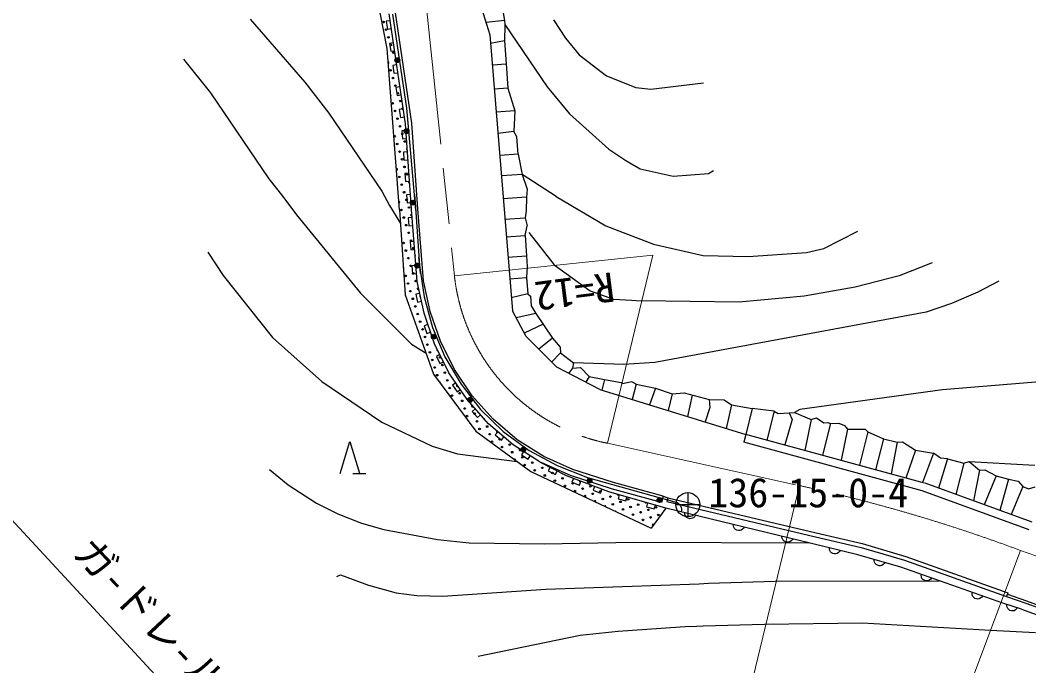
# Model space of a CAD drawing. Units: millimetres, scale not verified. Extents: x 40000 to 680000, y 20000 to 380000.
# Drawn here: x 71486 to 134424, y 244824 to 285100 of the extents above; entities that cross this region are included whole.
import ezdxf
from ezdxf.enums import TextEntityAlignment as Align

# ---------------------------------------------------------------- set-up
doc = ezdxf.new("R2010")
doc.units = ezdxf.units.MM
doc.header["$LTSCALE"] = 1000
doc.linetypes.add('CHAIN', pattern=[18.5, 12, -1.5, 3.5, -1.5])
for name, color, linetype, lineweight in [('M-BGD', 7, 'Continuous', 25), ('M-BMK', 2, 'CHAIN', 13), ('M-BMK-SRVR', 3, 'Continuous', 25), ('M-STR-HTXT', 7, 'Continuous', 13)]:
    doc.layers.add(name, color=color, linetype=linetype, lineweight=lineweight)
doc.styles.add('ＭＳ ゴシック', font='')
doc.styles.get('ＭＳ ゴシック').set_extended_font_data('MS Gothic')

# ---------------------------------------------------------------- blocks, each defined once
blk = doc.blocks.new('BUHIN18')
at = {"layer": 'M-BGD'}
blk.add_line((490, -888), (1252, -643), dxfattribs=at)
blk.add_lwpolyline([(-276, -1134), (-306, 952), (885, -760)], dxfattribs=at)

msp = doc.modelspace()

# ---------------------------------------------------------------- linework, layer by layer
at = {"layer": 'M-BGD'}
for p, q in [((94393, 283325), (93231, 289297)), ((99227, 289186), (100797, 284179)), ((101437, 286586), (101712, 285078)), ((85835, 285157), (89250, 281236)), ((95522, 278631), (94514, 285506)), ((95615, 279617), (94749, 285470)), ((95920, 278674), (94909, 285568)), ((104764, 285122), (105522, 283987)), ((94578, 285065), (94331, 285029)), ((94331, 285029), (94403, 284534)), ((94403, 284534), (94651, 284571)), ((101712, 285078), (100555, 284951)), ((101712, 285078), (101730, 284824)), ((101730, 284824), (101716, 283805)), ((101730, 284824), (104378, 280936)), ((100797, 284179), (102198, 266960)), ((105522, 283987), (106359, 282942)), ((95153, 273263), (94393, 283325)), ((94780, 283691), (94532, 283654)), ((94532, 283654), (94605, 283160)), ((101716, 283805), (100840, 283651)), ((101716, 283805), (101816, 282370)), ((81681, 282659), (83355, 280569)), ((94605, 283160), (94852, 283196)), ((106359, 282942), (108065, 281619)), ((94981, 282316), (94734, 282279)), ((94734, 282279), (94807, 281785)), ((100949, 282309), (101816, 282370)), ((101816, 282370), (101922, 280849)), ((94807, 281785), (95054, 281821)), ((108065, 281619), (109897, 280898)), ((89250, 281236), (90743, 279304)), ((95183, 280941), (94936, 280904)), ((94936, 280904), (95008, 280410)), ((101922, 280849), (101073, 280790)), ((101922, 280849), (102361, 279437)), ((104378, 280936), (105769, 279251)), ((109897, 280898), (110838, 280794)), ((110838, 280794), (114120, 281193)), ((83355, 280569), (86992, 275206)), ((95008, 280410), (95256, 280446)), ((95385, 279566), (95137, 279529)), ((95137, 279529), (95210, 279035)), ((96129, 273730), (95615, 279617)), ((90743, 279304), (94053, 274443)), ((95210, 279035), (95457, 279071)), ((102361, 279437), (101190, 279355)), ((102361, 279437), (102281, 278159)), ((105769, 279251), (108215, 277046)), ((95552, 278214), (95303, 278196)), ((95303, 278196), (95339, 277697)), ((95909, 273302), (95522, 278631)), ((96308, 273331), (95920, 278674)), ((95339, 277697), (95588, 277715)), ((102281, 278159), (101297, 278035)), ((102473, 277832), (102281, 278159)), ((102550, 276734), (102473, 277832)), ((108215, 277046), (109282, 276357)), ((95649, 276881), (95400, 276863)), ((95400, 276863), (95436, 276364)), ((95436, 276364), (95685, 276382)), ((102550, 276734), (101409, 276654)), ((102550, 276734), (102807, 275479)), ((109282, 276357), (110167, 275824)), ((110167, 275824), (112235, 275374)), ((114432, 275528), (114757, 275721)), ((86992, 275206), (87881, 274096)), ((95746, 275548), (95496, 275530)), ((95496, 275530), (95533, 275032)), ((95533, 275032), (95782, 275050)), ((102807, 275479), (101512, 275388)), ((104941, 274100), (102807, 275479)), ((102807, 275479), (103126, 274568)), ((112235, 275374), (114432, 275528)), ((94053, 274443), (94540, 273543)), ((103126, 274568), (103077, 274055)), ((87881, 274096), (88724, 272966)), ((95842, 274216), (95593, 274198)), ((95593, 274198), (95629, 273699)), ((96093, 274229), (96129, 273730)), ((103077, 274055), (101629, 273954)), ((103077, 274055), (103051, 273204)), ((104941, 274100), (108039, 272280)), ((94540, 273543), (95210, 272411)), ((95153, 273263), (95507, 267977)), ((95629, 273699), (95879, 273717)), ((96260, 268791), (95909, 273300)), ((96129, 273730), (96410, 269807)), ((96172, 273232), (96129, 273730)), ((96657, 268849), (96308, 273331)), ((103051, 273204), (102996, 272776)), ((88724, 272966), (92717, 268069)), ((95948, 272798), (95699, 272778)), ((95699, 272778), (95738, 272280)), ((101732, 272688), (102996, 272776)), ((102996, 272776), (103116, 272276)), ((95738, 272280), (95987, 272299)), ((102989, 271672), (103116, 272276)), ((108039, 272280), (111005, 271130)), ((121634, 270855), (123764, 271937)), ((96065, 271295), (95816, 271275)), ((95816, 271275), (95855, 270777)), ((101821, 271591), (102989, 271672)), ((102989, 271672), (103078, 270405)), ((103231, 271860), (104814, 269848)), ((95855, 270777), (96104, 270796)), ((111005, 271130), (114110, 270413)), ((120547, 270608), (121634, 270855)), ((83202, 270628), (84152, 269167)), ((96340, 270302), (96410, 269807)), ((101924, 270325), (103078, 270405)), ((103078, 270405), (103125, 269730)), ((114110, 270413), (116915, 270355)), ((116915, 270355), (120547, 270608)), ((96182, 269792), (95933, 269772)), ((95933, 269772), (95972, 269274)), ((96410, 269807), (96445, 269308)), ((96410, 269807), (96686, 267839)), ((103125, 269730), (103087, 269049)), ((104814, 269848), (107050, 268222)), ((128400, 269970), (126336, 269147)), ((84152, 269167), (87223, 265308)), ((95972, 269274), (96221, 269293)), ((96684, 266829), (96260, 268791)), ((97070, 266936), (96657, 268849)), ((102034, 268975), (103087, 269049)), ((103087, 269049), (103158, 268035)), ((126336, 269147), (123584, 268445)), ((132554, 268818), (131245, 268132)), ((107050, 268222), (108504, 267698)), ((123584, 268445), (120398, 267882)), ((131245, 268132), (129596, 267422)), ((92717, 268069), (95909, 264897)), ((95507, 267977), (97283, 263021)), ((96419, 268054), (96175, 268002)), ((96175, 268002), (96281, 267513)), ((96281, 267513), (96525, 267566)), ((96686, 267839), (97211, 265931)), ((103158, 268035), (102131, 267789)), ((103158, 268035), (103339, 267877)), ((103339, 267877), (103380, 267287)), ((108504, 267698), (109637, 267639)), ((109637, 267639), (110233, 267596)), ((116350, 267514), (110233, 267596)), ((120398, 267882), (116350, 267514)), ((97708, 265072), (97070, 266936)), ((103050, 265375), (102198, 266960)), ((103380, 267287), (103669, 266798)), ((128022, 266888), (111096, 263753)), ((129596, 267422), (128022, 266888)), ((97338, 264917), (96684, 266829)), ((103669, 266798), (102433, 266523)), ((103669, 266798), (104711, 265258)), ((96930, 266110), (96694, 266029)), ((96694, 266029), (96856, 265556)), ((96856, 265556), (97092, 265637)), ((97211, 265931), (97991, 264107)), ((104114, 266140), (102943, 265573)), ((87223, 265308), (90301, 262553)), ((98588, 263307), (97708, 265072)), ((104968, 263452), (103050, 265375)), ((104711, 265258), (103839, 264584)), ((104711, 265258), (105174, 264696)), ((95909, 264897), (96817, 264321)), ((98243, 263105), (97338, 264917)), ((105198, 264359), (104649, 263772)), ((105174, 264696), (105198, 264359)), ((105198, 264359), (106005, 263735)), ((97679, 264235), (97455, 264123)), ((97455, 264123), (97678, 263676)), ((97678, 263676), (97902, 263787)), ((97991, 264107), (98997, 262398)), ((106005, 263735), (105944, 263392)), ((109154, 263617), (106005, 263735)), ((111096, 263753), (109154, 263617)), ((99382, 261428), (98243, 263105)), ((99699, 261674), (98588, 263307)), ((107656, 262065), (104968, 263452)), ((105944, 263392), (105708, 263070)), ((105944, 263392), (106451, 263428)), ((106451, 263428), (106999, 262872)), ((90301, 262553), (94044, 260014)), ((97283, 263021), (99911, 259467)), ((98672, 262473), (98465, 262332)), ((106999, 262872), (106776, 262518)), ((106999, 262872), (107946, 262683)), ((107946, 262683), (107777, 262027)), ((107946, 262683), (108978, 262501)), ((109067, 262422), (108978, 262501)), ((109653, 262548), (109067, 262422)), ((109918, 262397), (109653, 262548)), ((135875, 262599), (129040, 262036)), ((98465, 262332), (98746, 261919)), ((98746, 261919), (98953, 262059)), ((98997, 262398), (100216, 260817)), ((107656, 262065), (116763, 259264)), ((109918, 262397), (109673, 261444)), ((109918, 262397), (111124, 262142)), ((111124, 262142), (110764, 261109)), ((111124, 262142), (112167, 261790)), ((112167, 261790), (112927, 261844)), ((112927, 261844), (114483, 261443)), ((129040, 262036), (120128, 260819)), ((100717, 259920), (99382, 261428)), ((100998, 260206), (99699, 261674)), ((112167, 261790), (111921, 260753)), ((113427, 261715), (113134, 260380)), ((114483, 261443), (115418, 261423)), ((114483, 261443), (114518, 260936)), ((115418, 261423), (115864, 261115)), ((99884, 260861), (99697, 260695)), ((99697, 260695), (100028, 260321)), ((100216, 260817), (101620, 259434)), ((114518, 260936), (114223, 260045)), ((115864, 261115), (115543, 259639)), ((115864, 261115), (117155, 260866)), ((117155, 260866), (116769, 259263)), ((118524, 260707), (117155, 260866)), ((118524, 260707), (118082, 258904)), ((118524, 260707), (118789, 260555)), ((118789, 260555), (119465, 260603)), ((119465, 260603), (119803, 260626)), ((119465, 260603), (119663, 260192)), ((120128, 260819), (119803, 260626)), ((119803, 260626), (120852, 260190)), ((94044, 260014), (97202, 258537)), ((100028, 260321), (100215, 260487)), ((102490, 258928), (100998, 260206)), ((119663, 260192), (119190, 258602)), ((120852, 260190), (120443, 258260)), ((120852, 260190), (121183, 260299)), ((121183, 260299), (121630, 259990)), ((122057, 259936), (121549, 257959)), ((121630, 259990), (121883, 260008)), ((121883, 260008), (122057, 259936)), ((122057, 259936), (122564, 259971)), ((122564, 259971), (122914, 259825)), ((99911, 259467), (103344, 256949)), ((102252, 258605), (100717, 259920)), ((101294, 259425), (101132, 259235)), ((101620, 259434), (103240, 258256)), ((123100, 259584), (122705, 257644)), ((122914, 259825), (123100, 259584)), ((123100, 259584), (124205, 259577)), ((124385, 259419), (123848, 257332)), ((124205, 259577), (124385, 259419)), ((124385, 259419), (125349, 258977)), ((101132, 259235), (101511, 258910)), ((101511, 258910), (101674, 259100)), ((104152, 257876), (102490, 258928)), ((116763, 259264), (116631, 258782)), ((127775, 255743), (116631, 258782)), ((127907, 256225), (116763, 259264)), ((125349, 258977), (124856, 257057)), ((125349, 258977), (126212, 258783)), ((126212, 258783), (125827, 256792)), ((126212, 258783), (126550, 258806)), ((126550, 258806), (127351, 258269)), ((97202, 258537), (98764, 258052)), ((98764, 258052), (102492, 257574)), ((103938, 257538), (102252, 258605)), ((102896, 258193), (102762, 257983)), ((103240, 258256), (105002, 257321)), ((127351, 258269), (126750, 256540)), ((127351, 258269), (128467, 258092)), ((128467, 258092), (127799, 256254)), ((128913, 257784), (128467, 258092)), ((102762, 257983), (103183, 257714)), ((103183, 257714), (103318, 257924)), ((105585, 256674), (103963, 257512)), ((105833, 256694), (103990, 257510)), ((105975, 257069), (104152, 257876)), ((129341, 257729), (128783, 255908)), ((129341, 257729), (128913, 257784)), ((129341, 257729), (130378, 257462)), ((130378, 257462), (129875, 255511)), ((130378, 257462), (130710, 257570)), ((130710, 257570), (134800, 257346)), ((130710, 257570), (131342, 257020)), ((87036, 257062), (88205, 256125)), ((103344, 256949), (110852, 253413)), ((104552, 257208), (104437, 256986)), ((104437, 256986), (104881, 256756)), ((104881, 256756), (104996, 256978)), ((105002, 257321), (106876, 256569)), ((108505, 256257), (105975, 257069)), ((131342, 257020), (130963, 255115)), ((131342, 257020), (131680, 257044)), ((131680, 257044), (132385, 256668)), ((108209, 255672), (105585, 256674)), ((108391, 255874), (105833, 256694)), ((106007, 256513), (105918, 256279)), ((105918, 256279), (106385, 256101)), ((106385, 256101), (106474, 256334)), ((106876, 256569), (111416, 255309)), ((111611, 255403), (108505, 256257)), ((134626, 253783), (127946, 256212)), ((132385, 256668), (131638, 254870)), ((132385, 256668), (133163, 256468)), ((133163, 256468), (132606, 254518)), ((133163, 256468), (133767, 256341)), ((133767, 256341), (134044, 256020)), ((88205, 256125), (89982, 254976)), ((107319, 256012), (107230, 255778)), ((107230, 255778), (107697, 255600)), ((107697, 255600), (107786, 255833)), ((111770, 254664), (108209, 255672)), ((111504, 255018), (108391, 255874)), ((134455, 253313), (127775, 255743)), ((134044, 256020), (133312, 254261)), ((134044, 256020), (134394, 255875)), ((134394, 255875), (134810, 255990)), ((89982, 254976), (91302, 254305)), ((108859, 255488), (108790, 255247)), ((108790, 255247), (109272, 255111)), ((109272, 255111), (109340, 255352)), ((110639, 254984), (110571, 254744)), ((111416, 255309), (111898, 255176)), ((111611, 255403), (111504, 255018)), ((111611, 255403), (111901, 255310)), ((111901, 255310), (111843, 255067)), ((111843, 255067), (121104, 252867)), ((111898, 255176), (112380, 255042)), ((111901, 255310), (121162, 253111)), ((112380, 255042), (112473, 255006)), ((112473, 255006), (112554, 254957)), ((112554, 254957), (112627, 254885)), ((91302, 254305), (92786, 253730)), ((110571, 254744), (111052, 254608)), ((111770, 254664), (110852, 253413)), ((111052, 254608), (111120, 254848)), ((120871, 252460), (111770, 254664)), ((112627, 254885), (112683, 254807)), ((112683, 254807), (112724, 254710)), ((112724, 254710), (112747, 254616)), ((112743, 254510), (112728, 254426)), ((112747, 254616), (112743, 254510)), ((112953, 254295), (112947, 254379)), ((112978, 254219), (112953, 254295)), ((92786, 253730), (94172, 253318)), ((113026, 254128), (112978, 254219)), ((113091, 254069), (113026, 254128)), ((113165, 254026), (113091, 254069)), ((113271, 254000), (113165, 254026)), ((113357, 254005), (113271, 254000)), ((113441, 254027), (113357, 254005)), ((113524, 254087), (113441, 254027)), ((113581, 254143), (113524, 254087)), ((113627, 254215), (113581, 254143)), ((115987, 253560), (115980, 253645)), ((94172, 253318), (97525, 252703)), ((116012, 253484), (115987, 253560)), ((116060, 253393), (116012, 253484)), ((116125, 253334), (116060, 253393)), ((116199, 253291), (116125, 253334)), ((116305, 253266), (116199, 253291)), ((116390, 253270), (116305, 253266)), ((116475, 253293), (116390, 253270)), ((116558, 253352), (116475, 253293)), ((116615, 253408), (116558, 253352)), ((116661, 253480), (116615, 253408)), ((121162, 253111), (124024, 252449)), ((97525, 252703), (99492, 252502)), ((99492, 252502), (104210, 252431)), ((104210, 252431), (109758, 252540)), ((109758, 252540), (120723, 252496)), ((119021, 252826), (119014, 252910)), ((119045, 252749), (119021, 252826)), ((119094, 252659), (119045, 252749)), ((119158, 252600), (119094, 252659)), ((119233, 252556), (119158, 252600)), ((119338, 252531), (119233, 252556)), ((119424, 252535), (119338, 252531)), ((119509, 252558), (119424, 252535)), ((119591, 252617), (119509, 252558)), ((119648, 252674), (119591, 252617)), ((119694, 252745), (119648, 252674)), ((123762, 251744), (120871, 252460)), ((121106, 252867), (123960, 252207)), ((124024, 252449), (126743, 251654)), ((121983, 252102), (121977, 252187)), ((122007, 252026), (121983, 252102)), ((122055, 251935), (122007, 252026)), ((122120, 251875), (122055, 251935)), ((122193, 251832), (122120, 251875)), ((122299, 251806), (122193, 251832)), ((122385, 251810), (122299, 251806)), ((122469, 251832), (122385, 251810)), ((122552, 251891), (122469, 251832)), ((122610, 251947), (122552, 251891)), ((122656, 252018), (122610, 251947)), ((123960, 252207), (126666, 251416)), ((126445, 250989), (123762, 251744)), ((124770, 251377), (124767, 251462)), ((124792, 251300), (124770, 251377)), ((124837, 251207), (124792, 251300)), ((124900, 251146), (124837, 251207)), ((124972, 251100), (124900, 251146)), ((125333, 251148), (125248, 251092)), ((125392, 251202), (125333, 251148)), ((125441, 251272), (125392, 251202)), ((126666, 251416), (133027, 249143)), ((126743, 251654), (133111, 249378)), ((91237, 250397), (91484, 250498)), ((91484, 250498), (93226, 249856)), ((125077, 251071), (124972, 251100)), ((125163, 251072), (125077, 251071)), ((125248, 251092), (125163, 251072)), ((132798, 248724), (126445, 250989)), ((127701, 250456), (127704, 250540)), ((104277, 249610), (113845, 249941)), ((113845, 249941), (114436, 249982)), ((114436, 249982), (118586, 250102)), ((118586, 250102), (128839, 250136)), ((127718, 250377), (127701, 250456)), ((127757, 250282), (127718, 250377)), ((127815, 250217), (127757, 250282)), ((127884, 250166), (127815, 250217)), ((127986, 250129), (127884, 250166)), ((128072, 250125), (127986, 250129)), ((128159, 250139), (128072, 250125)), ((128247, 250189), (128159, 250139)), ((128310, 250239), (128247, 250189)), ((128363, 250305), (128310, 250239)), ((93226, 249856), (94956, 249384)), ((94956, 249384), (96241, 249219)), ((97858, 249162), (104277, 249610)), ((130878, 249323), (130880, 249408)), ((130894, 249245), (130878, 249323)), ((130933, 249149), (130894, 249245)), ((133111, 249378), (133027, 249143)), ((133083, 249299), (134277, 248882)), ((96241, 249219), (97858, 249162)), ((130991, 249084), (130933, 249149)), ((131060, 249033), (130991, 249084)), ((131162, 248997), (131060, 249033)), ((131248, 248992), (131162, 248997)), ((131335, 249006), (131248, 248992)), ((131423, 249056), (131335, 249006)), ((131486, 249106), (131423, 249056)), ((131539, 249173), (131486, 249106)), ((133958, 248363), (132798, 248724)), ((133032, 249158), (134227, 248740)), ((133045, 248563), (133044, 248648)), ((134227, 248740), (143187, 245429)), ((134277, 248882), (143239, 245570)), ((133065, 248485), (133045, 248563)), ((133107, 248391), (133065, 248485)), ((133168, 248329), (133107, 248391)), ((133239, 248281), (133168, 248329)), ((133343, 248248), (133239, 248281)), ((133429, 248247), (133343, 248248)), ((133515, 248265), (133429, 248247)), ((133601, 248318), (133515, 248265)), ((133661, 248371), (133601, 248318)), ((133712, 248440), (133661, 248371)), ((133958, 248363), (143032, 245010)), ((114112, 247328), (117925, 247425)), ((117925, 247425), (124030, 247512)), ((124030, 247512), (132039, 247054)), ((108791, 246956), (106432, 246706)), ((113268, 247269), (108791, 246956)), ((113268, 247269), (114112, 247328)), ((132039, 247054), (134850, 246910)), ((106432, 246706), (100072, 245413))]:
    msp.add_line(p, q, dxfattribs=at)
for centre, radius in [((94162, 284980), 50), ((94314, 284503), 50), ((94466, 284027), 50), ((94617, 283551), 50), ((94769, 283074), 50), ((95022, 282603), 150), ((95022, 282603), 132), ((95022, 282603), 115), ((95022, 282603), 96.7), ((95022, 282603), 79.5), ((95022, 282603), 58.5), ((95022, 282603), 40.5), ((95022, 282603), 23.2), ((95022, 282603), 4.5), ((94596, 281970), 50), ((94748, 281493), 50), ((94900, 281017), 50), ((95052, 280540), 50), ((95203, 280064), 50), ((94727, 279912), 50), ((94879, 279436), 50), ((95031, 278959), 50), ((95182, 278483), 50), ((95590, 278175), 150), ((95590, 278175), 132), ((95590, 278175), 115), ((95590, 278175), 96.7), ((95590, 278175), 79.5), ((95590, 278175), 58.5), ((95590, 278175), 40.5), ((95590, 278175), 23.2), ((94858, 277855), 50), ((95334, 278007), 50), ((95486, 277530), 50), ((95590, 278175), 4.5), ((95009, 277378), 50), ((95161, 276902), 50), ((95313, 276426), 50), ((95465, 275949), 50), ((95140, 275321), 50), ((95617, 275473), 50), ((95292, 274845), 50), ((95444, 274368), 50), ((95596, 273892), 50), ((95979, 273720), 150), ((95979, 273717), 150), ((95979, 273720), 132), ((95979, 273717), 132), ((95979, 273720), 115), ((95979, 273717), 115), ((95979, 273720), 96.7), ((95979, 273717), 96.7), ((95979, 273720), 79.5), ((95979, 273717), 79.5), ((95979, 273720), 58.5), ((95271, 273264), 50), ((95747, 273415), 50), ((95979, 273717), 58.5), ((95979, 273720), 40.5), ((95979, 273717), 40.5), ((95979, 273720), 23.2), ((95979, 273717), 23.2), ((95979, 273720), 4.5), ((95979, 273717), 4.5), ((95423, 272787), 50), ((95574, 272311), 50), ((95726, 271834), 50), ((95878, 271358), 50), ((95402, 271206), 50), ((95553, 270730), 50), ((96030, 270882), 50), ((95705, 270253), 50), ((95857, 269777), 50), ((96260, 269796), 150), ((96261, 269786), 150), ((96260, 269796), 132), ((96261, 269786), 132), ((96260, 269796), 115), ((96261, 269786), 115), ((96260, 269796), 96.7), ((96261, 269786), 96.7), ((96260, 269796), 79.5), ((96261, 269786), 79.5), ((96260, 269796), 58.5), ((96261, 269786), 58.5), ((96260, 269796), 40.5), ((96261, 269786), 40.5), ((96260, 269796), 23.2), ((96261, 269786), 23.2), ((96260, 269796), 4.5), ((96261, 269786), 4.5), ((95532, 269149), 50), ((96009, 269301), 50), ((96161, 268824), 50), ((95684, 268672), 50), ((95836, 268196), 50), ((95988, 267720), 50), ((96140, 267243), 50), ((96291, 266767), 50), ((96443, 266290), 50), ((96595, 265814), 50), ((96747, 265338), 50), ((97293, 265357), 150), ((97293, 265357), 132), ((97293, 265357), 115), ((97293, 265357), 96.7), ((97293, 265357), 79.5), ((97293, 265357), 58.5), ((97293, 265357), 40.5), ((97293, 265357), 23.2), ((97293, 265357), 4.5), ((96898, 264861), 50), ((97050, 264385), 50), ((97202, 263908), 50), ((97678, 264060), 50), ((97354, 263432), 50), ((97830, 263584), 50), ((97982, 263107), 50), ((97506, 262956), 50), ((98134, 262631), 50), ((98286, 262154), 50), ((98914, 261830), 50), ((98437, 261678), 50), ((99065, 261353), 50), ((99561, 261420), 150), ((99561, 261420), 132), ((99561, 261420), 115), ((99561, 261420), 96.7), ((99561, 261420), 79.5), ((99561, 261420), 58.5), ((99561, 261420), 40.5), ((99561, 261420), 23.2), ((99561, 261420), 4.5), ((99217, 260877), 50), ((99845, 260552), 50), ((99369, 260401), 50), ((99997, 260076), 50), ((100149, 259600), 50), ((100625, 259751), 50), ((100777, 259275), 50), ((100929, 258799), 50), ((101405, 258950), 50), ((102034, 258626), 50), ((101557, 258474), 50), ((102185, 258149), 50), ((102888, 258326), 150), ((102888, 258326), 132), ((102888, 258326), 115), ((102888, 258326), 96.7), ((102888, 258326), 79.5), ((102888, 258326), 58.5), ((102888, 258326), 40.5), ((102888, 258326), 23.2), ((102888, 258326), 4.5), ((102814, 257825), 50), ((103442, 257500), 50), ((102965, 257348), 50), ((103594, 257024), 50), ((104070, 257175), 50), ((104698, 256851), 50), ((104222, 256699), 50), ((104850, 256374), 50), ((105326, 256526), 50), ((105955, 256202), 50), ((107015, 256374), 150), ((107015, 256374), 132), ((107015, 256374), 115), ((107015, 256374), 96.7), ((107015, 256374), 79.5), ((107015, 256374), 58.5), ((107015, 256374), 40.5), ((107015, 256374), 23.2), ((107015, 256374), 4.5), ((105478, 256050), 50), ((106106, 255725), 50), ((106583, 255877), 50), ((107059, 256029), 50), ((107211, 255552), 50), ((107687, 255704), 50), ((107839, 255228), 50), ((108315, 255380), 50), ((108467, 254903), 50), ((108944, 255055), 50), ((109420, 255207), 50), ((110048, 254882), 50), ((111376, 255165), 150), ((111376, 255165), 132), ((111376, 255165), 115), ((111376, 255165), 96.7), ((111376, 255165), 79.5), ((111376, 255165), 58.5), ((111376, 255165), 40.5), ((111376, 255165), 23.2), ((111376, 255165), 4.5), ((109095, 254578), 50), ((109572, 254730), 50), ((109724, 254254), 50), ((110200, 254406), 50), ((110676, 254557), 50), ((111153, 254709), 50), ((111305, 254233), 50), ((110352, 253929), 50), ((110828, 254081), 50)]:
    msp.add_circle(centre, radius, dxfattribs=at)
for centre, start, end in [((94921, 282598), 76.00085, 300.68686), ((94444, 282446), 291.10889, 77.53336), ((94575, 280389), 325.77295, 42.86926), ((95355, 279588), 66.8291, 309.85864), ((95638, 277054), 95.5769, 272.72998), ((94988, 275797), 241.60193, 127.04028), ((95768, 274996), 73.80334, 294.50348), ((95119, 273740), 271.61206, 97.03018), ((95899, 272939), 45.14386, 323.76758), ((95250, 271683), 283.862, 83.79678), ((96182, 270405), 164.15088, 204.76062), ((95381, 269625), 292.10773, 75.55106), ((96312, 268348), 43.45911, 340.90829), ((96464, 267871), 108.02203, 276.3454), ((97527, 264536), 114.92548, 298.10641), ((97657, 262479), 331.95505, 101.01083), ((98762, 262306), 101.59406, 326.80859), ((98589, 261202), 346.09998, 86.86594), ((99694, 261029), 92.90137, 350.13171), ((99521, 259924), 4.17996, 68.78592), ((100474, 260228), 157.44183, 285.59125), ((101254, 259427), 108.87524, 349.95328), ((100301, 259123), 33.88477, 73.58734), ((102662, 258301), 102.14099, 12.71979), ((102337, 257673), 337.47269, 129.99942), ((103290, 257977), 182.97028, 291.89056), ((106431, 256353), 161.78479, 336.4014), ((106734, 255401), 273.74396, 215.81592), ((107363, 255076), 314.00336, 175.55649), ((108792, 255531), 192.33331, 316.08041), ((110525, 255034), 183.46375, 324.95001), ((107991, 254751), 344.30475, 145.2551), ((108619, 254427), 18.0686, 111.49124), ((110980, 253605), 42.33997, 245.09515)]:
    msp.add_arc(centre, 50, start, end, dxfattribs=at)
at = {"layer": 'M-BMK'}
for p, q in [((96494, 289296), (98582, 269158)), ((108139, 258708), (120122, 256065)), ((133899, 252022), (146862, 247496))]:
    msp.add_line(p, q, dxfattribs=at)
for centre, radius, start, end in [((110510, 270471), 12000, 186.28516, 258.60602), ((98921, 158339), 100000, 69.52588, 77.75995)]:
    msp.add_arc(centre, radius, start, end, dxfattribs=at)
at = {"layer": 'M-BMK-SRVR'}
for p, q in [((113145, 255629), (113145, 254129)), ((112395, 254879), (113895, 254879))]:
    msp.add_line(p, q, dxfattribs=at)
msp.add_circle((113145, 254879), 750, dxfattribs=at)
at = {"layer": 'M-STR-HTXT'}
for p, q in [((98582, 269158), (110968, 270448)), ((110968, 270448), (108139, 258708)), ((120122, 256065), (113984, 230740)), ((70407, 254542), (88402, 235091)), ((124825, 227828), (133899, 252022))]:
    msp.add_line(p, q, dxfattribs=at)

# ---------------------------------------------------------------- block references
at = {"rotation": 342.17339}
msp.add_blockref('BUHIN18', (92053, 257827), dxfattribs=at)

# ---------------------------------------------------------------- texts
at = {"layer": 'M-BGD', "style": 'ＭＳ ゴシック'}
msp.add_text('136-15-0-4', height=1833, dxfattribs=at).set_placement((114424, 254163), align=Align.BOTTOM_LEFT)
at = {"layer": 'M-STR-HTXT', "style": 'ＭＳ ゴシック'}
for s, rotation, p in [('R=12', 187.319, (108375, 269928)), ('ガ-ドレ-ル', 313.3, (74301, 251428))]:
    msp.add_text(s, height=1833, rotation=rotation, dxfattribs=at).set_placement(p, align=Align.BOTTOM_LEFT)

doc.saveas('drawing.dxf')
